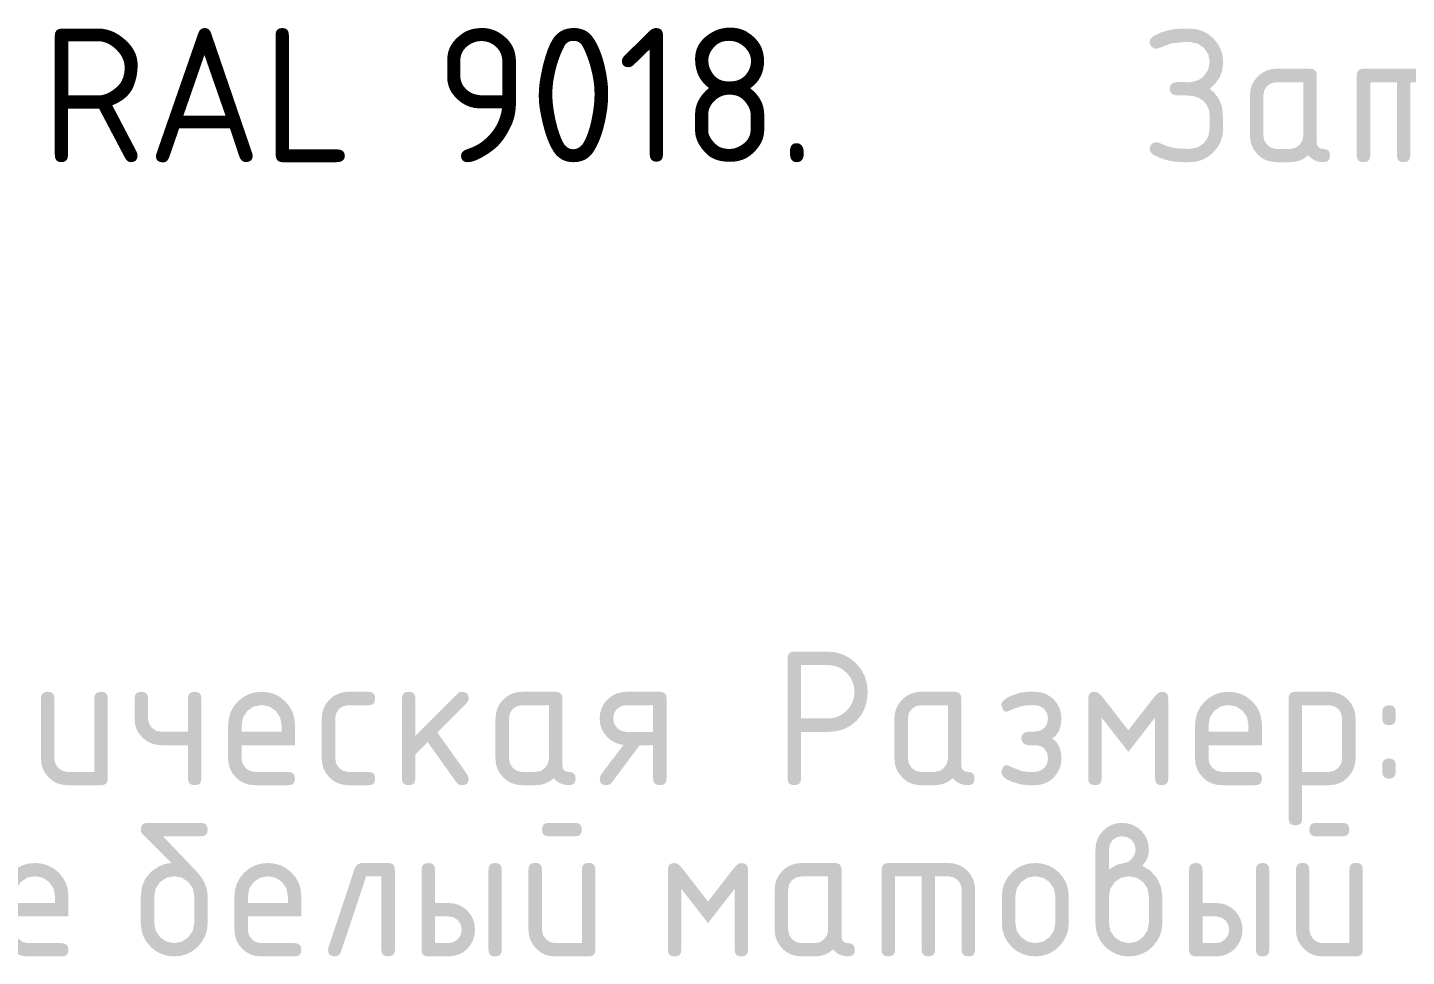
# Model space of a CAD drawing. Header units: millimetres. Extents: x 0 to 1189, y 0 to 841.
# Drawn here: x 1042.09 to 1073.35, y 332.25 to 353.29 of the extents above; entities that cross this region are included whole.
import ezdxf

# ---------------------------------------------------------------- set-up
doc = ezdxf.new("R2010")
doc.units = ezdxf.units.MM

msp = doc.modelspace()

# ---------------------------------------------------------------- hatches: boundary and pattern name
h = msp.add_hatch(color=7)
h.dxf.hatch_style = 2
h.paths.add_polyline_path([(1068.285219, 352.965675), (1068.017949, 352.93336), (1067.747785, 352.834486), (1067.679985, 352.81354), (1067.622314, 352.825529), (1067.574152, 352.859842), (1067.539563, 352.911312), (1067.527298, 352.965675), (1067.549623, 353.04319), (1067.616595, 353.101274), (1067.768042, 353.175852), (1067.930237, 353.228674), (1068.102767, 353.260102), (1068.285219, 353.270498), (1068.437355, 353.270498), (1068.587544, 353.256984), (1068.726467, 353.216134), (1068.854229, 353.147482), (1068.970931, 353.050563), (1069.068539, 352.933714), (1069.138707, 352.805341), (1069.181073, 352.665082), (1069.195276, 352.512577), (1069.17625, 352.334138), (1069.119139, 352.173579), (1069.023891, 352.031211), (1068.890454, 351.907342), (1068.988777, 351.820224), (1069.06767, 351.723443), (1069.126718, 351.61705), (1069.16551, 351.501096), (1069.17737, 351.424159), (1069.186801, 351.314303), (1069.193028, 351.171892), (1069.195276, 350.997286), (1069.181073, 350.847329), (1069.138707, 350.70838), (1069.068539, 350.580489), (1068.970931, 350.463709), (1068.854229, 350.367023), (1068.726467, 350.298345), (1068.587544, 350.257365), (1068.437355, 350.243774), (1068.285219, 350.243774), (1068.105248, 350.25411), (1067.933544, 350.285116), (1067.770522, 350.336792), (1067.616595, 350.409139), (1067.549623, 350.468601), (1067.527298, 350.544187), (1067.539563, 350.604063), (1067.574152, 350.65443), (1067.622314, 350.686814), (1067.679985, 350.696873), (1067.747785, 350.679786), (1067.922658, 350.606819), (1068.081821, 350.565684), (1068.228169, 350.550181), (1068.437355, 350.544187), (1068.612779, 350.578155), (1068.759265, 350.675376), (1068.858139, 350.822275), (1068.890454, 350.997286), (1068.890454, 351.302108), (1068.875226, 351.419034), (1068.831474, 351.526452), (1068.752771, 351.62661), (1068.650813, 351.698087), (1068.525911, 351.740935), (1068.378375, 351.755207), (1068.285219, 351.755207), (1068.200332, 351.755207), (1068.093121, 351.765266), (1068.027251, 351.79765), (1067.992662, 351.847535), (1067.980397, 351.907342), (1067.992662, 351.967218), (1068.027251, 352.017585), (1068.090434, 352.051898), (1068.192064, 352.063887), (1068.28081, 352.060029), (1068.382785, 352.055619), (1068.496111, 352.064327), (1068.595691, 352.090139), (1068.681836, 352.132591), (1068.754855, 352.191218), (1068.856141, 352.339288), (1068.890454, 352.512577), (1068.858139, 352.688001), (1068.759265, 352.834486), (1068.611125, 352.93336), (1068.437355, 352.965675)])
h = msp.add_hatch(color=7)
h.paths.add_polyline_path([(1071.012351, 352.055619), (1070.407117, 352.055619), (1070.289364, 352.033846), (1070.191041, 351.970732), (1070.127926, 351.872478), (1070.106153, 351.755207), (1070.106153, 350.849009), (1070.128478, 350.733391), (1070.19545, 350.633484), (1070.293222, 350.566511), (1070.407117, 350.544187), (1070.711388, 350.544187), (1070.826936, 350.566511), (1070.923055, 350.633484), (1070.990027, 350.731738), (1071.012351, 350.849009)])
h.paths.add_polyline_path([(1071.617586, 350.392051), (1071.608138, 350.325862), (1071.580034, 350.279672), (1071.533637, 350.252602), (1071.469309, 350.243774), (1071.366912, 350.253352), (1071.275212, 350.282359), (1071.193744, 350.331211), (1071.122043, 350.40032), (1071.032376, 350.331211), (1070.934286, 350.282359), (1070.82741, 350.253352), (1070.711388, 350.243774), (1070.407117, 350.243774), (1070.284704, 350.254239), (1070.172368, 350.286149), (1070.070471, 350.34028), (1069.979374, 350.417407), (1069.901558, 350.510425), (1069.845911, 350.612537), (1069.812485, 350.724985), (1069.801331, 350.849009), (1069.801331, 351.755207), (1069.812485, 351.87737), (1069.845911, 351.990024), (1069.901558, 352.093171), (1069.979374, 352.186808), (1070.070471, 352.262075), (1070.172368, 352.316413), (1070.284704, 352.349357), (1070.407117, 352.360441), (1071.164487, 352.360441), (1071.231365, 352.350993), (1071.279071, 352.32289), (1071.307656, 352.276493), (1071.317173, 352.212164), (1071.317173, 350.696873), (1071.326682, 350.629995), (1071.355207, 350.58229), (1071.40275, 350.553704), (1071.469309, 350.544187), (1071.533637, 350.534678), (1071.580034, 350.506153), (1071.608138, 350.458611)])
h = msp.add_hatch(color=7)
h.dxf.hatch_style = 2
h.paths.add_polyline_path([(1072.376287, 352.360441), (1073.739443, 352.360441), (1073.860917, 352.349357), (1073.972055, 352.316413), (1074.073686, 352.262075), (1074.166634, 352.186808), (1074.244451, 352.093171), (1074.300097, 351.990024), (1074.333523, 351.87737), (1074.344677, 351.755207), (1074.344677, 350.392051), (1074.33516, 350.325862), (1074.306574, 350.279672), (1074.258868, 350.252602), (1074.19199, 350.243774), (1074.125431, 350.252602), (1074.077889, 350.279672), (1074.049363, 350.325862), (1074.039855, 350.392051), (1074.039855, 351.755207), (1074.018082, 351.872478), (1073.954968, 351.970732), (1073.856714, 352.0355), (1073.739443, 352.055619), (1073.434621, 352.055619), (1073.434621, 350.392051), (1073.425103, 350.325862), (1073.396518, 350.279672), (1073.348812, 350.252602), (1073.281934, 350.243774), (1073.217838, 350.252602), (1073.171415, 350.279672), (1073.143183, 350.325862), (1073.133657, 350.392051), (1073.133657, 352.055619), (1072.528423, 352.055619), (1072.528423, 350.392051), (1072.518914, 350.325862), (1072.490389, 350.279672), (1072.442846, 350.252602), (1072.376287, 350.243774), (1072.309409, 350.252602), (1072.261703, 350.279672), (1072.233118, 350.325862), (1072.223601, 350.392051), (1072.223601, 352.212164), (1072.233118, 352.276493), (1072.261703, 352.32289), (1072.309409, 352.350993)])
h = msp.add_hatch(color=7)
h.paths.add_polyline_path([(1059.473861, 339.1523), (1060.231231, 339.1523), (1060.412365, 339.135652), (1060.580219, 339.085672), (1060.734534, 339.00231), (1060.87505, 338.885512), (1060.989298, 338.747484), (1061.071352, 338.594057), (1061.120849, 338.42554), (1061.137429, 338.242244), (1061.12159, 338.050998), (1061.074384, 337.877684), (1060.996275, 337.722663), (1060.887728, 337.586298), (1060.751277, 337.47497), (1060.596067, 337.395577), (1060.422563, 337.348018), (1060.231231, 337.332188), (1059.625997, 337.332188), (1059.625997, 336.273854), (1059.616488, 336.207665), (1059.587963, 336.161475), (1059.54042, 336.134405), (1059.473861, 336.125577), (1059.406983, 336.134405), (1059.359277, 336.161475), (1059.330692, 336.207665), (1059.321175, 336.273854), (1059.321175, 339.000165), (1059.330692, 339.066724), (1059.359277, 339.114267), (1059.406983, 339.142792)])
h.paths.add_polyline_path([(1059.625997, 338.847478), (1059.625997, 337.63701), (1060.231231, 337.63701), (1060.353644, 337.648077), (1060.46598, 337.681314), (1060.567877, 337.736771), (1060.658974, 337.814501), (1060.73679, 337.905908), (1060.792437, 338.007909), (1060.825863, 338.120141), (1060.837017, 338.242244), (1060.825863, 338.364407), (1060.792437, 338.477062), (1060.73679, 338.580208), (1060.658974, 338.673846), (1060.567877, 338.749345), (1060.46598, 338.803657), (1060.353644, 338.836471), (1060.231231, 338.847478)])
h = msp.add_hatch(color=7)
h.dxf.hatch_style = 2
h.paths.add_polyline_path([(1043.912834, 338.093967), (1043.912834, 336.273854), (1043.903317, 336.207665), (1043.874731, 336.161475), (1043.827025, 336.134405), (1043.760147, 336.125577), (1043.002778, 336.125577), (1042.880365, 336.136042), (1042.768029, 336.167952), (1042.666132, 336.222083), (1042.575035, 336.29921), (1042.497218, 336.392228), (1042.441572, 336.49434), (1042.408146, 336.606788), (1042.396992, 336.730812), (1042.396992, 338.093967), (1042.406509, 338.158296), (1042.435095, 338.204692), (1042.482801, 338.232796), (1042.549679, 338.242244), (1042.616238, 338.232796), (1042.66378, 338.204692), (1042.692306, 338.158296), (1042.701814, 338.093967), (1042.701814, 336.730812), (1042.724138, 336.615194), (1042.791111, 336.515287), (1042.888883, 336.448314), (1043.002778, 336.42599), (1043.608012, 336.42599), (1043.608012, 338.093967), (1043.61752, 338.158296), (1043.646046, 338.204692), (1043.693588, 338.232796), (1043.760147, 338.242244), (1043.827025, 338.232796), (1043.874731, 338.204692), (1043.903317, 338.158296)])
h = msp.add_hatch(color=7)
h.dxf.hatch_style = 2
h.paths.add_polyline_path([(1046.034584, 338.093967), (1046.034584, 336.273854), (1046.025067, 336.207665), (1045.996482, 336.161475), (1045.948776, 336.134405), (1045.881898, 336.125577), (1045.815339, 336.134405), (1045.767796, 336.161475), (1045.739271, 336.207665), (1045.729762, 336.273854), (1045.729762, 337.031775), (1045.124528, 337.031775), (1045.004596, 337.042774), (1044.893086, 337.075528), (1044.790362, 337.129676), (1044.696785, 337.204857), (1044.618969, 337.297823), (1044.563322, 337.39916), (1044.529896, 337.509179), (1044.518742, 337.62819), (1044.518742, 338.093967), (1044.528259, 338.158296), (1044.556845, 338.204692), (1044.604551, 338.232796), (1044.671429, 338.242244), (1044.737988, 338.232796), (1044.785531, 338.204692), (1044.814056, 338.158296), (1044.823564, 338.093967), (1044.823564, 337.640868), (1044.845889, 337.523597), (1044.912861, 337.425343), (1045.010633, 337.35837), (1045.124528, 337.336046), (1045.729762, 337.336046), (1045.729762, 338.093967), (1045.739271, 338.158296), (1045.767796, 338.204692), (1045.815339, 338.232796), (1045.881898, 338.242244), (1045.948776, 338.232796), (1045.996482, 338.204692), (1046.025067, 338.158296)])
h = msp.add_hatch(color=7)
h.paths.add_polyline_path([(1047.398414, 337.941832), (1047.223403, 337.909517), (1047.076504, 337.810642), (1046.97763, 337.663744), (1046.945315, 337.488733), (1046.945315, 337.336046), (1047.851513, 337.336046), (1047.851513, 337.488733), (1047.819198, 337.663744), (1047.720324, 337.810642), (1047.573425, 337.909517)])
h.paths.add_polyline_path([(1046.945315, 337.031775), (1046.945315, 336.730812), (1046.967639, 336.615194), (1047.034612, 336.515287), (1047.132384, 336.448314), (1047.246278, 336.42599), (1048.003648, 336.42599), (1048.070526, 336.416481), (1048.118232, 336.387956), (1048.146818, 336.340413), (1048.156335, 336.273854), (1048.146818, 336.207665), (1048.118232, 336.161475), (1048.070526, 336.134405), (1048.003648, 336.125577), (1047.246278, 336.125577), (1047.123866, 336.136042), (1047.01153, 336.167952), (1046.909632, 336.222083), (1046.818535, 336.29921), (1046.740719, 336.392228), (1046.685072, 336.49434), (1046.651646, 336.606788), (1046.640493, 336.730812), (1046.640493, 337.484323), (1046.654092, 337.636829), (1046.695132, 337.777087), (1046.763974, 337.90546), (1046.860979, 338.022309), (1046.977509, 338.118996), (1047.105718, 338.187674), (1047.245917, 338.228653), (1047.398414, 338.242244), (1047.550911, 338.228713), (1047.691109, 338.188156), (1047.819318, 338.120623), (1047.935849, 338.026168), (1048.032854, 337.909637), (1048.101696, 337.781428), (1048.142735, 337.64123), (1048.156335, 337.488733), (1048.156335, 337.031775)])
h = msp.add_hatch(color=7)
h.dxf.hatch_style = 2
h.paths.add_polyline_path([(1049.067065, 337.63701), (1049.067065, 336.730812), (1049.089389, 336.615194), (1049.156362, 336.515287), (1049.254134, 336.448314), (1049.368029, 336.42599), (1049.820576, 336.42599), (1049.887454, 336.416481), (1049.93516, 336.387956), (1049.963746, 336.340413), (1049.973263, 336.273854), (1049.963746, 336.207665), (1049.93516, 336.161475), (1049.887454, 336.134405), (1049.820576, 336.125577), (1049.368029, 336.125577), (1049.245616, 336.136042), (1049.13328, 336.167952), (1049.031383, 336.222083), (1048.940286, 336.29921), (1048.86247, 336.392228), (1048.806823, 336.49434), (1048.773397, 336.606788), (1048.762243, 336.730812), (1048.762243, 337.63701), (1048.773397, 337.759173), (1048.806823, 337.871827), (1048.86247, 337.974973), (1048.940286, 338.068611), (1049.031383, 338.143878), (1049.13328, 338.198216), (1049.245616, 338.231159), (1049.368029, 338.242244), (1049.820576, 338.242244), (1049.887454, 338.232736), (1049.93516, 338.20421), (1049.963746, 338.156668), (1049.973263, 338.090109), (1049.963746, 338.023231), (1049.93516, 337.975525), (1049.887454, 337.946939), (1049.820576, 337.937422), (1049.368029, 337.937422), (1049.250275, 337.915649), (1049.151952, 337.852535), (1049.088838, 337.754281)])
h = msp.add_hatch(color=7)
h.dxf.hatch_style = 2
h.paths.add_polyline_path([(1050.883873, 337.2473), (1051.836373, 338.1998), (1051.882881, 338.232184), (1051.942206, 338.242244), (1052.009084, 338.232796), (1052.05679, 338.204692), (1052.085376, 338.158296), (1052.094893, 338.093967), (1052.082628, 338.036296), (1052.048039, 337.988134), (1051.383274, 337.31951), (1052.065127, 336.3626), (1052.094893, 336.273854), (1052.085376, 336.207665), (1052.05679, 336.161475), (1052.009084, 336.134405), (1051.942206, 336.125577), (1051.869308, 336.141356), (1051.815426, 336.188967), (1051.163339, 337.103433), (1050.883873, 336.820109), (1050.883873, 336.273854), (1050.874364, 336.207665), (1050.845839, 336.161475), (1050.798297, 336.134405), (1050.731737, 336.125577), (1050.664859, 336.134405), (1050.617153, 336.161475), (1050.588568, 336.207665), (1050.579051, 336.273854), (1050.579051, 338.093967), (1050.588568, 338.158296), (1050.617153, 338.204692), (1050.664859, 338.232796), (1050.731737, 338.242244), (1050.798297, 338.232796), (1050.845839, 338.204692), (1050.874364, 338.158296), (1050.883873, 338.093967)])
h = msp.add_hatch(color=7)
h.paths.add_polyline_path([(1053.911821, 337.937422), (1053.306587, 337.937422), (1053.188833, 337.915649), (1053.09051, 337.852535), (1053.027396, 337.754281), (1053.005623, 337.63701), (1053.005623, 336.730812), (1053.027947, 336.615194), (1053.09492, 336.515287), (1053.192692, 336.448314), (1053.306587, 336.42599), (1053.610857, 336.42599), (1053.726406, 336.448314), (1053.822524, 336.515287), (1053.889497, 336.613541), (1053.911821, 336.730812)])
h.paths.add_polyline_path([(1054.517055, 336.273854), (1054.507607, 336.207665), (1054.479504, 336.161475), (1054.433107, 336.134405), (1054.368778, 336.125577), (1054.266382, 336.135155), (1054.174682, 336.164162), (1054.093214, 336.213014), (1054.021513, 336.282122), (1053.931846, 336.213014), (1053.833755, 336.164162), (1053.72688, 336.135155), (1053.610857, 336.125577), (1053.306587, 336.125577), (1053.184174, 336.136042), (1053.071838, 336.167952), (1052.96994, 336.222083), (1052.878844, 336.29921), (1052.801027, 336.392228), (1052.745381, 336.49434), (1052.711955, 336.606788), (1052.700801, 336.730812), (1052.700801, 337.63701), (1052.711955, 337.759173), (1052.745381, 337.871827), (1052.801027, 337.974973), (1052.878844, 338.068611), (1052.96994, 338.143878), (1053.071838, 338.198216), (1053.184174, 338.231159), (1053.306587, 338.242244), (1054.063956, 338.242244), (1054.130834, 338.232796), (1054.17854, 338.204692), (1054.207126, 338.158296), (1054.216643, 338.093967), (1054.216643, 336.578676), (1054.226151, 336.511798), (1054.254677, 336.464092), (1054.302219, 336.435507), (1054.368778, 336.42599), (1054.433107, 336.416481), (1054.479504, 336.387956), (1054.507607, 336.340413)])
h = msp.add_hatch(color=7)
h.paths.add_polyline_path([(1055.600428, 337.035634), (1055.490073, 337.059749), (1055.388555, 337.100402), (1055.296648, 337.158417), (1055.215129, 337.234622), (1055.148251, 337.32385), (1055.100545, 337.420106), (1055.071959, 337.524217), (1055.062442, 337.63701), (1055.073596, 337.759173), (1055.107022, 337.871827), (1055.162669, 337.974973), (1055.240485, 338.068611), (1055.331582, 338.143878), (1055.433479, 338.198216), (1055.545815, 338.231159), (1055.668228, 338.242244), (1056.425598, 338.242244), (1056.492476, 338.232796), (1056.540181, 338.204692), (1056.568767, 338.158296), (1056.578284, 338.093967), (1056.578284, 336.273854), (1056.568767, 336.207665), (1056.540181, 336.161475), (1056.492476, 336.134405), (1056.425598, 336.125577), (1056.359038, 336.134405), (1056.311496, 336.161475), (1056.282971, 336.207665), (1056.273462, 336.273854), (1056.273462, 337.031775), (1055.96864, 337.031775), (1055.337499, 336.185109), (1055.282722, 336.139427), (1055.215129, 336.125577), (1055.148251, 336.134405), (1055.100545, 336.161475), (1055.071959, 336.207665), (1055.062442, 336.273854), (1055.092208, 336.36701)])
h.paths.add_polyline_path([(1055.367264, 337.63701), (1055.389588, 337.52091), (1055.456561, 337.420933), (1055.554333, 337.354443), (1055.668228, 337.332188), (1056.273462, 337.332188), (1056.273462, 337.937422), (1055.668228, 337.937422), (1055.550474, 337.915649), (1055.452151, 337.852535), (1055.389037, 337.754281)])
h = msp.add_hatch(color=7)
h.paths.add_polyline_path([(1062.954652, 337.937422), (1062.349418, 337.937422), (1062.231665, 337.915649), (1062.133342, 337.852535), (1062.070228, 337.754281), (1062.048455, 337.63701), (1062.048455, 336.730812), (1062.070779, 336.615194), (1062.137751, 336.515287), (1062.235523, 336.448314), (1062.349418, 336.42599), (1062.653689, 336.42599), (1062.769237, 336.448314), (1062.865356, 336.515287), (1062.932328, 336.613541), (1062.954652, 336.730812)])
h.paths.add_polyline_path([(1063.559887, 336.273854), (1063.550439, 336.207665), (1063.522335, 336.161475), (1063.475938, 336.134405), (1063.41161, 336.125577), (1063.309213, 336.135155), (1063.217513, 336.164162), (1063.136045, 336.213014), (1063.064344, 336.282122), (1062.974677, 336.213014), (1062.876587, 336.164162), (1062.769711, 336.135155), (1062.653689, 336.125577), (1062.349418, 336.125577), (1062.227005, 336.136042), (1062.114669, 336.167952), (1062.012772, 336.222083), (1061.921675, 336.29921), (1061.843859, 336.392228), (1061.788212, 336.49434), (1061.754786, 336.606788), (1061.743632, 336.730812), (1061.743632, 337.63701), (1061.754786, 337.759173), (1061.788212, 337.871827), (1061.843859, 337.974973), (1061.921675, 338.068611), (1062.012772, 338.143878), (1062.114669, 338.198216), (1062.227005, 338.231159), (1062.349418, 338.242244), (1063.106788, 338.242244), (1063.173666, 338.232796), (1063.221372, 338.204692), (1063.249957, 338.158296), (1063.259475, 338.093967), (1063.259475, 336.578676), (1063.268983, 336.511798), (1063.297508, 336.464092), (1063.345051, 336.435507), (1063.41161, 336.42599), (1063.475938, 336.416481), (1063.522335, 336.387956), (1063.550439, 336.340413)])
h = msp.add_hatch(color=7)
h.dxf.hatch_style = 2
h.paths.add_polyline_path([(1065.224424, 336.730812), (1065.204856, 336.856764), (1065.143946, 336.951298), (1065.068016, 337.005592), (1064.966455, 337.031775), (1064.771876, 337.031775), (1064.709244, 337.046865), (1064.666043, 337.078077), (1064.631454, 337.12624), (1064.619189, 337.183911), (1064.631454, 337.245233), (1064.666043, 337.294154), (1064.725436, 337.32826), (1064.813768, 337.340456), (1064.860622, 337.340456), (1064.911334, 337.336046), (1065.04521, 337.35837), (1065.143946, 337.425343), (1065.204856, 337.520014), (1065.224424, 337.63701), (1065.204373, 337.754281), (1065.140088, 337.852535), (1065.041558, 337.917303), (1064.924011, 337.937422), (1064.771876, 337.937422), (1064.631523, 337.918405), (1064.462644, 337.861354), (1064.381745, 337.828075), (1064.323945, 337.804303), (1064.290019, 337.790041), (1064.238851, 337.798309), (1064.200266, 337.839857), (1064.16609, 337.94569), (1064.181929, 338.004489), (1064.229136, 338.060136), (1064.307245, 338.112579), (1064.415791, 338.161767), (1064.606443, 338.222676), (1064.771876, 338.242244), (1064.924011, 338.242244), (1065.046175, 338.231159), (1065.158829, 338.198216), (1065.261975, 338.143878), (1065.355613, 338.068611), (1065.431112, 337.974973), (1065.485424, 337.871827), (1065.518239, 337.759173), (1065.529246, 337.63701), (1065.516473, 337.489396), (1065.477914, 337.364365), (1065.413206, 337.262381), (1065.321989, 337.183911), (1065.413206, 337.10544), (1065.477914, 337.003457), (1065.516473, 336.878425), (1065.529246, 336.730812), (1065.518239, 336.608649), (1065.485424, 336.495994), (1065.431112, 336.392848), (1065.355613, 336.29921), (1065.261975, 336.222083), (1065.158829, 336.167952), (1065.046175, 336.136042), (1064.924011, 336.125577), (1064.771876, 336.125577), (1064.60286, 336.144594), (1064.411932, 336.201645), (1064.303756, 336.250901), (1064.227, 336.303827), (1064.181249, 336.360783), (1064.16609, 336.422131), (1064.200266, 336.527964), (1064.239333, 336.567859), (1064.284602, 336.582535), (1064.298305, 336.577781), (1064.33304, 336.563518), (1064.389169, 336.539747), (1064.467054, 336.506467), (1064.632074, 336.445558), (1064.771876, 336.42599), (1064.924011, 336.42599), (1065.041558, 336.448314), (1065.140088, 336.515287), (1065.202926, 336.613541)])
h = msp.add_hatch(color=7)
h.dxf.hatch_style = 2
h.paths.add_polyline_path([(1067.045426, 336.879089), (1066.440191, 337.657956), (1066.440191, 336.273854), (1066.430683, 336.207665), (1066.402158, 336.161475), (1066.354615, 336.134405), (1066.288056, 336.125577), (1066.221178, 336.134405), (1066.173472, 336.161475), (1066.144886, 336.207665), (1066.135369, 336.273854), (1066.135369, 338.093967), (1066.144886, 338.158296), (1066.173472, 338.204692), (1066.221178, 338.232796), (1066.288056, 338.242244), (1066.364124, 338.219437), (1066.440191, 338.149089), (1067.045426, 337.370221), (1067.651211, 338.149089), (1067.727279, 338.219437), (1067.803347, 338.242244), (1067.867675, 338.232796), (1067.914072, 338.204692), (1067.942176, 338.158296), (1067.951624, 338.093967), (1067.951624, 336.273854), (1067.942176, 336.207665), (1067.914072, 336.161475), (1067.867675, 336.134405), (1067.803347, 336.125577), (1067.736788, 336.134405), (1067.689245, 336.161475), (1067.66072, 336.207665), (1067.651211, 336.273854), (1067.651211, 337.657956)])
h = msp.add_hatch(color=7)
h.paths.add_polyline_path([(1069.315748, 337.941832), (1069.140737, 337.909517), (1068.993839, 337.810642), (1068.894964, 337.663744), (1068.862649, 337.488733), (1068.862649, 337.336046), (1069.768847, 337.336046), (1069.768847, 337.488733), (1069.736532, 337.663744), (1069.637658, 337.810642), (1069.490759, 337.909517)])
h.paths.add_polyline_path([(1068.862649, 337.031775), (1068.862649, 336.730812), (1068.884974, 336.615194), (1068.951946, 336.515287), (1069.049718, 336.448314), (1069.163613, 336.42599), (1069.920983, 336.42599), (1069.987861, 336.416481), (1070.035567, 336.387956), (1070.064152, 336.340413), (1070.073669, 336.273854), (1070.064152, 336.207665), (1070.035567, 336.161475), (1069.987861, 336.134405), (1069.920983, 336.125577), (1069.163613, 336.125577), (1069.0412, 336.136042), (1068.928864, 336.167952), (1068.826967, 336.222083), (1068.73587, 336.29921), (1068.658054, 336.392228), (1068.602407, 336.49434), (1068.568981, 336.606788), (1068.557827, 336.730812), (1068.557827, 337.484323), (1068.571427, 337.636829), (1068.612467, 337.777087), (1068.681308, 337.90546), (1068.778313, 338.022309), (1068.894844, 338.118996), (1069.023053, 338.187674), (1069.163251, 338.228653), (1069.315748, 338.242244), (1069.468245, 338.228713), (1069.608444, 338.188156), (1069.736653, 338.120623), (1069.853183, 338.026168), (1069.950189, 337.909637), (1070.01903, 337.781428), (1070.06007, 337.64123), (1070.073669, 337.488733), (1070.073669, 337.031775)])
h = msp.add_hatch(color=7)
h.paths.add_polyline_path([(1070.679578, 338.093967), (1070.689095, 338.158296), (1070.71768, 338.204692), (1070.765386, 338.232796), (1070.832264, 338.242244), (1071.589634, 338.242244), (1071.712047, 338.231159), (1071.824383, 338.198216), (1071.92628, 338.143878), (1072.017377, 338.068611), (1072.095193, 337.974973), (1072.15084, 337.871827), (1072.184266, 337.759173), (1072.19542, 337.63701), (1072.19542, 336.730812), (1072.184266, 336.608649), (1072.15084, 336.495994), (1072.095193, 336.392848), (1072.017377, 336.29921), (1071.92628, 336.222083), (1071.824383, 336.167952), (1071.712047, 336.136042), (1071.589634, 336.125577), (1070.9844, 336.125577), (1070.9844, 335.363798), (1070.974891, 335.299469), (1070.946366, 335.253072), (1070.898824, 335.224969), (1070.832264, 335.215521), (1070.765386, 335.224969), (1070.71768, 335.253072), (1070.689095, 335.299469), (1070.679578, 335.363798)])
h.paths.add_polyline_path([(1070.9844, 337.937422), (1070.9844, 336.42599), (1071.589634, 336.42599), (1071.705183, 336.448314), (1071.801301, 336.515287), (1071.868273, 336.613541), (1071.890598, 336.730812), (1071.890598, 337.63701), (1071.868825, 337.754281), (1071.805711, 337.852535), (1071.707387, 337.917303), (1071.589634, 337.937422)])
h = msp.add_hatch(color=7)
h.paths.add_polyline_path([(1072.801328, 336.578676), (1072.810845, 336.645236), (1072.839431, 336.692778), (1072.887137, 336.721303), (1072.954015, 336.730812), (1073.020574, 336.721303), (1073.068116, 336.692778), (1073.096642, 336.645236), (1073.10615, 336.578676), (1073.10615, 336.42599), (1073.096642, 336.35943), (1073.068116, 336.311888), (1073.020574, 336.283363), (1072.954015, 336.273854), (1072.887137, 336.283363), (1072.839431, 336.311888), (1072.810845, 336.35943), (1072.801328, 336.42599)])
h.paths.add_polyline_path([(1072.801328, 337.789145), (1072.810845, 337.853474), (1072.839431, 337.89987), (1072.887137, 337.927974), (1072.954015, 337.937422), (1073.020574, 337.927974), (1073.068116, 337.89987), (1073.096642, 337.853474), (1073.10615, 337.789145), (1073.10615, 337.63701), (1073.096642, 337.570132), (1073.068116, 337.522426), (1073.020574, 337.49384), (1072.954015, 337.484323), (1072.887137, 337.49384), (1072.839431, 337.522426), (1072.810845, 337.570132), (1072.801328, 337.63701)])
h = msp.add_hatch(color=7)
h.paths.add_polyline_path([(1046.17712, 333.603759), (1046.17712, 332.998525), (1046.16284, 332.848568), (1046.120344, 332.709619), (1046.050151, 332.581728), (1045.952775, 332.464948), (1045.837855, 332.368262), (1045.709758, 332.299584), (1045.569775, 332.258604), (1045.419199, 332.245013), (1045.266701, 332.258604), (1045.126503, 332.299584), (1044.998294, 332.368262), (1044.881764, 332.464948), (1044.784758, 332.581728), (1044.715917, 332.709619), (1044.674877, 332.848568), (1044.661278, 332.998525), (1044.661278, 333.608169), (1044.685884, 333.819146), (1044.759738, 334.001185), (1044.882892, 334.153872), (1045.055397, 334.276793), (1045.210357, 334.341561), (1045.355809, 334.36168), (1044.691043, 335.030304), (1044.668306, 335.065444), (1044.661278, 335.119601), (1044.670795, 335.18616), (1044.69938, 335.233703), (1044.747086, 335.262228), (1044.813964, 335.271736), (1046.028843, 335.271736), (1046.093171, 335.262228), (1046.139568, 335.233703), (1046.167671, 335.18616), (1046.17712, 335.119601), (1046.167671, 335.052723), (1046.139568, 335.005017), (1046.093171, 334.976431), (1046.028843, 334.966914), (1045.165088, 334.966914), (1045.927419, 334.167101), (1046.035965, 334.03443), (1046.114074, 333.896592), (1046.161281, 333.753173)])
h.paths.add_polyline_path([(1045.872298, 333.002934), (1045.872298, 333.608169), (1045.839983, 333.781733), (1045.741108, 333.930078), (1045.59421, 334.028953), (1045.419199, 334.061268), (1045.244188, 334.028953), (1045.097289, 333.930078), (1044.998415, 333.781733), (1044.9661, 333.608169), (1044.9661, 333.002934), (1044.998415, 332.826063), (1045.097289, 332.681025), (1045.244188, 332.579946), (1045.419199, 332.545426), (1045.59421, 332.579946), (1045.741108, 332.681025), (1045.839983, 332.82751)])
h = msp.add_hatch(color=7)
h.paths.add_polyline_path([(1054.963907, 334.213403), (1054.963907, 332.39329), (1054.95439, 332.327101), (1054.925804, 332.280911), (1054.878098, 332.253841), (1054.81122, 332.245013), (1054.05385, 332.245013), (1053.931437, 332.255478), (1053.819101, 332.287388), (1053.717204, 332.341519), (1053.626107, 332.418646), (1053.548291, 332.512284), (1053.492644, 332.61543), (1053.459218, 332.728085), (1053.448065, 332.850248), (1053.448065, 334.213403), (1053.457582, 334.280281), (1053.486167, 334.327987), (1053.533873, 334.356573), (1053.600751, 334.36609), (1053.66731, 334.356573), (1053.714853, 334.327987), (1053.743378, 334.280281), (1053.752887, 334.213403), (1053.752887, 332.850248), (1053.775211, 332.735113), (1053.842184, 332.638581), (1053.939955, 332.568232), (1054.05385, 332.545426), (1054.659085, 332.545426), (1054.659085, 334.213403), (1054.668593, 334.280281), (1054.697118, 334.327987), (1054.744661, 334.356573), (1054.81122, 334.36609), (1054.878098, 334.356573), (1054.925804, 334.327987), (1054.95439, 334.280281)])
h.paths.add_polyline_path([(1054.506398, 334.966914), (1053.901164, 334.966914), (1053.836835, 334.976431), (1053.790438, 335.005017), (1053.762335, 335.052723), (1053.752887, 335.119601), (1053.762335, 335.18616), (1053.790438, 335.233703), (1053.836835, 335.262228), (1053.901164, 335.271736), (1054.506398, 335.271736), (1054.573276, 335.262228), (1054.620982, 335.233703), (1054.649567, 335.18616), (1054.659085, 335.119601), (1054.649567, 335.052723), (1054.620982, 335.005017), (1054.573276, 334.976431)])
h = msp.add_hatch(color=7)
h.paths.add_polyline_path([(1066.605314, 334.213403), (1066.789213, 334.324128), (1066.956989, 334.36168), (1067.048353, 334.389172), (1067.130622, 334.467513), (1067.191049, 334.567008), (1067.210548, 334.666502), (1067.1885, 334.784049), (1067.121803, 334.882578), (1067.023548, 334.946864), (1066.906277, 334.966914), (1066.788524, 334.94521), (1066.690201, 334.882578), (1066.627087, 334.784049), (1066.605314, 334.666502)])
h.paths.add_polyline_path([(1067.358825, 334.302149), (1067.54679, 334.188116), (1067.693413, 334.023234), (1067.785052, 333.823556), (1067.816334, 333.608169), (1067.816334, 332.998525), (1067.802054, 332.847948), (1067.759559, 332.707965), (1067.689365, 332.579868), (1067.591989, 332.464948), (1067.477069, 332.368262), (1067.348972, 332.299584), (1067.208989, 332.258604), (1067.058413, 332.245013), (1066.905916, 332.258604), (1066.765717, 332.299584), (1066.637508, 332.368262), (1066.520978, 332.464948), (1066.423973, 332.581728), (1066.355131, 332.709619), (1066.314091, 332.848568), (1066.300492, 332.998525), (1066.300492, 334.666502), (1066.311645, 334.788665), (1066.345071, 334.90132), (1066.400718, 335.004466), (1066.478534, 335.098104), (1066.571492, 335.173603), (1066.673182, 335.227915), (1066.784485, 335.260729), (1066.906277, 335.271736), (1067.02844, 335.260669), (1067.141095, 335.227433), (1067.244241, 335.171975), (1067.337879, 335.094245), (1067.413146, 335.002838), (1067.467483, 334.900837), (1067.500427, 334.788605), (1067.511512, 334.666502), (1067.501995, 334.557715), (1067.473409, 334.460554), (1067.425703, 334.37528)])
h.paths.add_polyline_path([(1067.511512, 333.002934), (1067.511512, 333.608169), (1067.479197, 333.781733), (1067.380322, 333.930078), (1067.233424, 334.028953), (1067.058413, 334.061268), (1066.883402, 334.028953), (1066.736503, 333.930078), (1066.637629, 333.781733), (1066.605314, 333.608169), (1066.605314, 333.002934), (1066.637629, 332.826063), (1066.736503, 332.681025), (1066.883402, 332.579946), (1067.058413, 332.545426), (1067.233424, 332.579946), (1067.380322, 332.681025), (1067.479197, 332.82751)])
h = msp.add_hatch(color=7)
h.paths.add_polyline_path([(1072.360081, 334.213403), (1072.360081, 332.39329), (1072.350564, 332.327101), (1072.321978, 332.280911), (1072.274272, 332.253841), (1072.207394, 332.245013), (1071.450025, 332.245013), (1071.327612, 332.255478), (1071.215276, 332.287388), (1071.113379, 332.341519), (1071.022282, 332.418646), (1070.944465, 332.512284), (1070.888819, 332.61543), (1070.855393, 332.728085), (1070.844239, 332.850248), (1070.844239, 334.213403), (1070.853756, 334.280281), (1070.882342, 334.327987), (1070.930048, 334.356573), (1070.996926, 334.36609), (1071.063485, 334.356573), (1071.111027, 334.327987), (1071.139553, 334.280281), (1071.149061, 334.213403), (1071.149061, 332.850248), (1071.171385, 332.735113), (1071.238358, 332.638581), (1071.33613, 332.568232), (1071.450025, 332.545426), (1072.055259, 332.545426), (1072.055259, 334.213403), (1072.064767, 334.280281), (1072.093293, 334.327987), (1072.140835, 334.356573), (1072.207394, 334.36609), (1072.274272, 334.356573), (1072.321978, 334.327987), (1072.350564, 334.280281)])
h.paths.add_polyline_path([(1071.902572, 334.966914), (1071.297338, 334.966914), (1071.233009, 334.976431), (1071.186613, 335.005017), (1071.158509, 335.052723), (1071.149061, 335.119601), (1071.158509, 335.18616), (1071.186613, 335.233703), (1071.233009, 335.262228), (1071.297338, 335.271736), (1071.902572, 335.271736), (1071.96945, 335.262228), (1072.017156, 335.233703), (1072.045742, 335.18616), (1072.055259, 335.119601), (1072.045742, 335.052723), (1072.017156, 335.005017), (1071.96945, 334.976431)])
h = msp.add_hatch(color=7)
h.paths.add_polyline_path([(1042.262364, 334.061268), (1042.087353, 334.028953), (1041.940454, 333.930078), (1041.84158, 333.78318), (1041.809265, 333.608169), (1041.809265, 333.455482), (1042.715463, 333.455482), (1042.715463, 333.608169), (1042.683148, 333.78318), (1042.584273, 333.930078), (1042.437375, 334.028953)])
h.paths.add_polyline_path([(1041.809265, 333.151211), (1041.809265, 332.850248), (1041.831589, 332.73463), (1041.898562, 332.634723), (1041.996333, 332.56775), (1042.110228, 332.545426), (1042.867598, 332.545426), (1042.934476, 332.535917), (1042.982182, 332.507392), (1043.010768, 332.45985), (1043.020285, 332.39329), (1043.010768, 332.327101), (1042.982182, 332.280911), (1042.934476, 332.253841), (1042.867598, 332.245013), (1042.110228, 332.245013), (1041.987815, 332.255478), (1041.875479, 332.287388), (1041.773582, 332.341519), (1041.682485, 332.418646), (1041.604669, 332.511664), (1041.549022, 332.613776), (1041.515596, 332.726224), (1041.504443, 332.850248), (1041.504443, 333.603759), (1041.518042, 333.756265), (1041.559082, 333.896523), (1041.627924, 334.024896), (1041.724929, 334.141745), (1041.841459, 334.238432), (1041.969668, 334.30711), (1042.109867, 334.348089), (1042.262364, 334.36168), (1042.414861, 334.348149), (1042.555059, 334.307592), (1042.683268, 334.24006), (1042.799799, 334.145604), (1042.896804, 334.029073), (1042.965646, 333.900864), (1043.006685, 333.760666), (1043.020285, 333.608169), (1043.020285, 333.151211)])
h = msp.add_hatch(color=7)
h.paths.add_polyline_path([(1047.540718, 334.061268), (1047.365708, 334.028953), (1047.218809, 333.930078), (1047.119935, 333.78318), (1047.08762, 333.608169), (1047.08762, 333.455482), (1047.993817, 333.455482), (1047.993817, 333.608169), (1047.961502, 333.78318), (1047.862628, 333.930078), (1047.715729, 334.028953)])
h.paths.add_polyline_path([(1047.08762, 333.151211), (1047.08762, 332.850248), (1047.109944, 332.73463), (1047.176916, 332.634723), (1047.274688, 332.56775), (1047.388583, 332.545426), (1048.145953, 332.545426), (1048.212831, 332.535917), (1048.260537, 332.507392), (1048.289122, 332.45985), (1048.298639, 332.39329), (1048.289122, 332.327101), (1048.260537, 332.280911), (1048.212831, 332.253841), (1048.145953, 332.245013), (1047.388583, 332.245013), (1047.26617, 332.255478), (1047.153834, 332.287388), (1047.051937, 332.341519), (1046.96084, 332.418646), (1046.883024, 332.511664), (1046.827377, 332.613776), (1046.793951, 332.726224), (1046.782797, 332.850248), (1046.782797, 333.603759), (1046.796397, 333.756265), (1046.837437, 333.896523), (1046.906278, 334.024896), (1047.003284, 334.141745), (1047.119814, 334.238432), (1047.248023, 334.30711), (1047.388221, 334.348089), (1047.540718, 334.36168), (1047.693216, 334.348149), (1047.833414, 334.307592), (1047.961623, 334.24006), (1048.078153, 334.145604), (1048.175159, 334.029073), (1048.244, 333.900864), (1048.28504, 333.760666), (1048.298639, 333.608169), (1048.298639, 333.151211)])
h = msp.add_hatch(color=7)
h.dxf.hatch_style = 2
h.paths.add_polyline_path([(1049.662238, 334.36168), (1050.267473, 334.36168), (1050.334351, 334.352232), (1050.382057, 334.324128), (1050.410642, 334.277732), (1050.420159, 334.213403), (1050.420159, 332.39329), (1050.410642, 332.327101), (1050.382057, 332.280911), (1050.334351, 332.253841), (1050.267473, 332.245013), (1050.200913, 332.253841), (1050.153371, 332.280911), (1050.124846, 332.327101), (1050.115337, 332.39329), (1050.115337, 334.056858), (1049.768072, 334.056858), (1049.196461, 332.346437), (1049.14575, 332.2703), (1049.057004, 332.245013), (1048.990126, 332.254522), (1048.94242, 332.283047), (1048.913834, 332.33059), (1048.904317, 332.397149), (1048.913137, 332.444002), (1049.510103, 334.238759), (1049.570048, 334.332052)])
h = msp.add_hatch(color=7)
h.paths.add_polyline_path([(1052.236857, 332.850248), (1052.225773, 332.728085), (1052.192829, 332.61543), (1052.138491, 332.512284), (1052.063224, 332.418646), (1051.969587, 332.341519), (1051.86644, 332.287388), (1051.753786, 332.255478), (1051.631623, 332.245013), (1051.178524, 332.245013), (1051.111646, 332.253841), (1051.06394, 332.280911), (1051.035354, 332.327101), (1051.025837, 332.39329), (1051.025837, 334.213403), (1051.035354, 334.277732), (1051.06394, 334.324128), (1051.111646, 334.352232), (1051.178524, 334.36168), (1051.245083, 334.352232), (1051.292625, 334.324128), (1051.321151, 334.277732), (1051.330659, 334.213403), (1051.330659, 333.455482), (1051.631623, 333.455482), (1051.753786, 333.444484), (1051.86644, 333.411729), (1051.969587, 333.357581), (1052.063224, 333.282401), (1052.138491, 333.188677), (1052.192829, 333.085341), (1052.225773, 332.972497)])
h.paths.add_polyline_path([(1051.935894, 332.850248), (1051.913845, 332.967794), (1051.847148, 333.066324), (1051.748894, 333.129438), (1051.631623, 333.151211), (1051.330659, 333.151211), (1051.330659, 332.545426), (1051.631623, 332.545426), (1051.748894, 332.56775), (1051.847148, 332.634723), (1051.913845, 332.732977)])
h.paths.add_polyline_path([(1052.541679, 334.213403), (1052.551188, 334.277732), (1052.579713, 334.324128), (1052.627255, 334.352232), (1052.693815, 334.36168), (1052.758143, 334.352232), (1052.80454, 334.324128), (1052.832643, 334.277732), (1052.842092, 334.213403), (1052.842092, 332.39329), (1052.832643, 332.327101), (1052.80454, 332.280911), (1052.758143, 332.253841), (1052.693815, 332.245013), (1052.627255, 332.253841), (1052.579713, 332.280911), (1052.551188, 332.327101), (1052.541679, 332.39329)])
h = msp.add_hatch(color=7)
h.dxf.hatch_style = 2
h.paths.add_polyline_path([(1057.517403, 332.998525), (1056.912169, 333.777392), (1056.912169, 332.39329), (1056.90266, 332.327101), (1056.874135, 332.280911), (1056.826593, 332.253841), (1056.760033, 332.245013), (1056.693155, 332.253841), (1056.64545, 332.280911), (1056.616864, 332.327101), (1056.607347, 332.39329), (1056.607347, 334.213403), (1056.616864, 334.277732), (1056.64545, 334.324128), (1056.693155, 334.352232), (1056.760033, 334.36168), (1056.836101, 334.338874), (1056.912169, 334.268525), (1057.517403, 333.489657), (1058.123189, 334.268525), (1058.199256, 334.338874), (1058.275324, 334.36168), (1058.339653, 334.352232), (1058.38605, 334.324128), (1058.414153, 334.277732), (1058.423601, 334.213403), (1058.423601, 332.39329), (1058.414153, 332.327101), (1058.38605, 332.280911), (1058.339653, 332.253841), (1058.275324, 332.245013), (1058.208765, 332.253841), (1058.161223, 332.280911), (1058.132697, 332.327101), (1058.123189, 332.39329), (1058.123189, 333.777392)])
h = msp.add_hatch(color=7)
h.paths.add_polyline_path([(1060.240594, 334.056858), (1059.63536, 334.056858), (1059.517606, 334.035085), (1059.419283, 333.971971), (1059.356169, 333.873717), (1059.334396, 333.756446), (1059.334396, 332.850248), (1059.35672, 332.73463), (1059.423693, 332.634723), (1059.521465, 332.56775), (1059.63536, 332.545426), (1059.939631, 332.545426), (1060.055179, 332.56775), (1060.151297, 332.634723), (1060.21827, 332.732977), (1060.240594, 332.850248)])
h.paths.add_polyline_path([(1060.845829, 332.39329), (1060.83638, 332.327101), (1060.808277, 332.280911), (1060.76188, 332.253841), (1060.697552, 332.245013), (1060.595155, 332.254591), (1060.503455, 332.283598), (1060.421987, 332.33245), (1060.350286, 332.401559), (1060.260619, 332.33245), (1060.162528, 332.283598), (1060.055653, 332.254591), (1059.939631, 332.245013), (1059.63536, 332.245013), (1059.512947, 332.255478), (1059.400611, 332.287388), (1059.298714, 332.341519), (1059.207617, 332.418646), (1059.129801, 332.511664), (1059.074154, 332.613776), (1059.040728, 332.726224), (1059.029574, 332.850248), (1059.029574, 333.756446), (1059.040728, 333.878609), (1059.074154, 333.991263), (1059.129801, 334.09441), (1059.207617, 334.188047), (1059.298714, 334.263314), (1059.400611, 334.317652), (1059.512947, 334.350595), (1059.63536, 334.36168), (1060.39273, 334.36168), (1060.459607, 334.352232), (1060.507313, 334.324128), (1060.535899, 334.277732), (1060.545416, 334.213403), (1060.545416, 332.698112), (1060.554925, 332.631234), (1060.58345, 332.583528), (1060.630992, 332.554943), (1060.697552, 332.545426), (1060.76188, 332.535917), (1060.808277, 332.507392), (1060.83638, 332.45985)])
h = msp.add_hatch(color=7)
h.dxf.hatch_style = 2
h.paths.add_polyline_path([(1061.604488, 334.36168), (1062.967644, 334.36168), (1063.089118, 334.350595), (1063.200256, 334.317652), (1063.301887, 334.263314), (1063.394835, 334.188047), (1063.472652, 334.09441), (1063.528298, 333.991263), (1063.561724, 333.878609), (1063.572878, 333.756446), (1063.572878, 332.39329), (1063.563361, 332.327101), (1063.534775, 332.280911), (1063.487069, 332.253841), (1063.420191, 332.245013), (1063.353632, 332.253841), (1063.30609, 332.280911), (1063.277564, 332.327101), (1063.268056, 332.39329), (1063.268056, 333.756446), (1063.246283, 333.873717), (1063.183169, 333.971971), (1063.084915, 334.036739), (1062.967644, 334.056858), (1062.662822, 334.056858), (1062.662822, 332.39329), (1062.653304, 332.327101), (1062.624719, 332.280911), (1062.577013, 332.253841), (1062.510135, 332.245013), (1062.446039, 332.253841), (1062.399616, 332.280911), (1062.371384, 332.327101), (1062.361858, 332.39329), (1062.361858, 334.056858), (1061.756624, 334.056858), (1061.756624, 332.39329), (1061.747115, 332.327101), (1061.71859, 332.280911), (1061.671047, 332.253841), (1061.604488, 332.245013), (1061.53761, 332.253841), (1061.489904, 332.280911), (1061.461319, 332.327101), (1061.451802, 332.39329), (1061.451802, 334.213403), (1061.461319, 334.277732), (1061.489904, 334.324128), (1061.53761, 334.352232)])
h = msp.add_hatch(color=7)
h.paths.add_polyline_path([(1064.178972, 332.998525), (1064.178972, 333.603759), (1064.192571, 333.756265), (1064.233611, 333.896523), (1064.302453, 334.024896), (1064.399458, 334.141745), (1064.515988, 334.238432), (1064.644198, 334.30711), (1064.784396, 334.348089), (1064.936893, 334.36168), (1065.08939, 334.348149), (1065.229588, 334.307592), (1065.357797, 334.24006), (1065.474328, 334.145604), (1065.571333, 334.029004), (1065.640175, 333.900313), (1065.681214, 333.758806), (1065.694814, 333.603759), (1065.694814, 332.998525), (1065.680534, 332.848568), (1065.638039, 332.709619), (1065.567845, 332.581728), (1065.470469, 332.464948), (1065.35555, 332.368262), (1065.227452, 332.299584), (1065.087469, 332.258604), (1064.936893, 332.245013), (1064.784396, 332.258604), (1064.644198, 332.299584), (1064.515988, 332.368262), (1064.399458, 332.464948), (1064.302453, 332.581728), (1064.233611, 332.709619), (1064.192571, 332.848568)])
h.paths.add_polyline_path([(1065.389992, 333.002934), (1065.389992, 333.608169), (1065.357677, 333.781733), (1065.258803, 333.930078), (1065.111904, 334.028953), (1064.936893, 334.061268), (1064.761882, 334.028953), (1064.614983, 333.930078), (1064.516109, 333.781733), (1064.483794, 333.608169), (1064.483794, 333.002934), (1064.516109, 332.826063), (1064.614983, 332.681025), (1064.761882, 332.579946), (1064.936893, 332.545426), (1065.111904, 332.579946), (1065.258803, 332.681025), (1065.357677, 332.82751)])
h = msp.add_hatch(color=7)
h.paths.add_polyline_path([(1069.633032, 332.850248), (1069.621947, 332.728085), (1069.589003, 332.61543), (1069.534665, 332.512284), (1069.459399, 332.418646), (1069.365761, 332.341519), (1069.262615, 332.287388), (1069.14996, 332.255478), (1069.027797, 332.245013), (1068.574698, 332.245013), (1068.50782, 332.253841), (1068.460114, 332.280911), (1068.431529, 332.327101), (1068.422012, 332.39329), (1068.422012, 334.213403), (1068.431529, 334.277732), (1068.460114, 334.324128), (1068.50782, 334.352232), (1068.574698, 334.36168), (1068.641257, 334.352232), (1068.6888, 334.324128), (1068.717325, 334.277732), (1068.726834, 334.213403), (1068.726834, 333.455482), (1069.027797, 333.455482), (1069.14996, 333.444484), (1069.262615, 333.411729), (1069.365761, 333.357581), (1069.459399, 333.282401), (1069.534665, 333.188677), (1069.589003, 333.085341), (1069.621947, 332.972497)])
h.paths.add_polyline_path([(1069.332068, 332.850248), (1069.310019, 332.967794), (1069.243322, 333.066324), (1069.145068, 333.129438), (1069.027797, 333.151211), (1068.726834, 333.151211), (1068.726834, 332.545426), (1069.027797, 332.545426), (1069.145068, 332.56775), (1069.243322, 332.634723), (1069.310019, 332.732977)])
h.paths.add_polyline_path([(1069.937854, 334.213403), (1069.947362, 334.277732), (1069.975887, 334.324128), (1070.02343, 334.352232), (1070.089989, 334.36168), (1070.154318, 334.352232), (1070.200714, 334.324128), (1070.228818, 334.277732), (1070.238266, 334.213403), (1070.238266, 332.39329), (1070.228818, 332.327101), (1070.200714, 332.280911), (1070.154318, 332.253841), (1070.089989, 332.245013), (1070.02343, 332.253841), (1069.975887, 332.280911), (1069.947362, 332.327101), (1069.937854, 332.39329)])

# ---------------------------------------------------------------- texts
at = {"color": 7, "insert": (1042.400938, 353.284065), "char_height": 3.040288, "attachment_point": 1}
msp.add_mtext('{\\fGOSTCommon|b0|i0|c0|p0;RAL 901\\fGOSTCommon|b0|i0|c204|p0;8\\fGOSTCommon|b0|i0|c0|p0;. }', dxfattribs=at)

doc.saveas('drawing.dxf')
